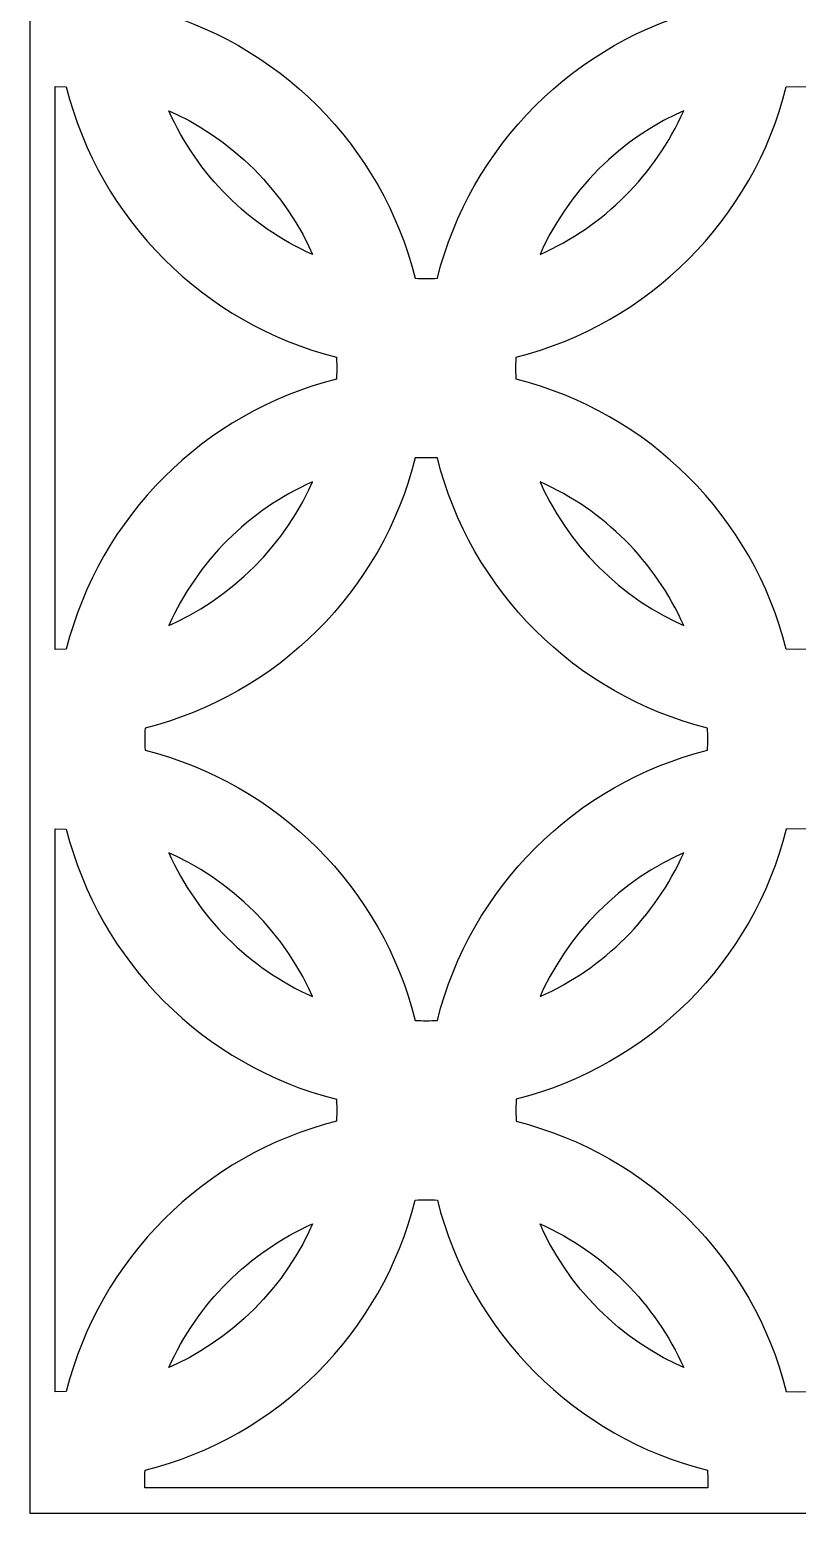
# Model space of a CAD drawing. Header units: centimetres. Extents: x 1.5 to 6.4, y -9 to 9.
# Drawn here: x 1.501 to 3.955, y -9 to -4.257 of the extents above; entities that cross this region are included whole.
import ezdxf

# ---------------------------------------------------------------- set-up
doc = ezdxf.new("R2010")
doc.units = ezdxf.units.CM
doc.header["$MEASUREMENT"] = 0
doc.layers.add('layer 1', color=7, linetype='Continuous')

msp = doc.modelspace()

# ---------------------------------------------------------------- linework, layer by layer
at = {"layer": 'layer 1', "color": 250}
for points, knots in [([(1.50052, 9.00077), (1.50052, 9.00077), (6.40987, 9.00077), (6.40987, 9.00077), (6.40987, 9.00077), (6.40987, 9.00077), (6.40987, -9.00021), (6.40987, -9.00021), (6.40987, -9.00021), (6.40987, -9.00021), (1.50052, -9.00021), (1.50052, -9.00021), (1.50052, -9.00021), (1.50052, -9.00021), (1.50052, 9.00077), (1.50052, 9.00077)], [0, 0, 0, 0, 0.2, 0.2, 0.2, 0.2, 0.4, 0.4, 0.4, 0.4, 0.6, 0.6, 0.6, 0.6, 1, 1, 1, 1]), ([(2.73346, -5.05151), (2.62752, -4.62801), (2.29296, -4.29348), (1.86948, -4.18753), (1.86948, -4.18753), (1.86902, -4.17581), (1.86872, -4.16405), (1.86872, -4.15222), (1.86872, -4.15222), (1.86872, -4.14039), (1.86902, -4.12863), (1.86948, -4.11691), (1.86948, -4.11691), (2.29296, -4.01096), (2.62752, -3.67643), (2.73346, -3.25293), (2.73346, -3.25293), (2.74518, -3.25247), (2.75694, -3.25217), (2.76877, -3.25217), (2.76877, -3.25217), (2.7806, -3.25217), (2.79236, -3.25247), (2.80408, -3.25293), (2.80408, -3.25293), (2.91002, -3.67643), (3.24458, -4.01096), (3.66806, -4.11691), (3.66806, -4.11691), (3.66852, -4.12863), (3.66882, -4.14039), (3.66882, -4.15222), (3.66882, -4.15222), (3.66882, -4.16405), (3.66851, -4.17581), (3.66806, -4.18753), (3.66806, -4.18753), (3.24458, -4.29348), (2.91002, -4.62801), (2.80408, -5.05151), (2.80408, -5.05151), (2.79236, -5.05197), (2.7806, -5.05227), (2.76877, -5.05227), (2.76877, -5.05227), (2.75694, -5.05227), (2.74518, -5.05197), (2.73346, -5.05151)], [0, 0, 0, 0, 0.0769231, 0.0769231, 0.0769231, 0.0769231, 0.1538462, 0.1538462, 0.1538462, 0.1538462, 0.2307692, 0.2307692, 0.2307692, 0.2307692, 0.3076923, 0.3076923, 0.3076923, 0.3076923, 0.3846154, 0.3846154, 0.3846154, 0.3846154, 0.4615385, 0.4615385, 0.4615385, 0.4615385, 0.5384615, 0.5384615, 0.5384615, 0.5384615, 0.6153846, 0.6153846, 0.6153846, 0.6153846, 0.6923077, 0.6923077, 0.6923077, 0.6923077, 0.7692308, 0.7692308, 0.7692308, 0.7692308, 0.8461538, 0.8461538, 0.8461538, 0.8461538, 1, 1, 1, 1]), ([(1.58234, -6.2386), (1.58234, -6.2386), (1.61771, -6.23771), (1.61771, -6.23771), (1.61771, -6.23771), (1.7237, -5.8144), (2.0581, -5.48001), (2.4814, -5.37402), (2.4814, -5.37402), (2.4814, -5.37402), (2.4823, -5.33865), (2.4823, -5.33865), (2.4823, -5.33865), (2.4823, -5.33865), (2.4814, -5.30328), (2.4814, -5.30328), (2.4814, -5.30328), (2.05809, -5.19729), (1.7237, -4.86288), (1.61771, -4.43959), (1.61771, -4.43959), (1.61771, -4.43959), (1.58234, -4.43869), (1.58234, -4.43869), (1.58234, -4.43869), (1.58234, -4.43869), (1.58234, -6.2386), (1.58234, -6.2386)], [0, 0, 0, 0, 0.125, 0.125, 0.125, 0.125, 0.25, 0.25, 0.25, 0.25, 0.375, 0.375, 0.375, 0.375, 0.5, 0.5, 0.5, 0.5, 0.625, 0.625, 0.625, 0.625, 0.75, 0.75, 0.75, 0.75, 1, 1, 1, 1]), ([(3.05614, -5.37402), (3.47943, -5.48001), (3.81384, -5.8144), (3.91983, -6.23771), (3.91983, -6.23771), (3.91983, -6.23771), (3.9552, -6.2386), (3.9552, -6.2386), (3.9552, -6.2386), (3.9552, -6.2386), (3.99057, -6.23771), (3.99057, -6.23771), (3.99057, -6.23771), (4.09656, -5.81441), (4.43094, -5.48), (4.85425, -5.37402), (4.85425, -5.37402), (4.85425, -5.37402), (4.85515, -5.33865), (4.85515, -5.33865), (4.85515, -5.33865), (4.85515, -5.33865), (4.85425, -5.30328), (4.85425, -5.30328), (4.85425, -5.30328), (4.43096, -5.19729), (4.09655, -4.8629), (3.99057, -4.43959), (3.99057, -4.43959), (3.99057, -4.43959), (3.9552, -4.43869), (3.9552, -4.43869), (3.9552, -4.43869), (3.9552, -4.43869), (3.91983, -4.43959), (3.91983, -4.43959), (3.91983, -4.43959), (3.81384, -4.86288), (3.47945, -5.1973), (3.05614, -5.30328), (3.05614, -5.30328), (3.05614, -5.30328), (3.05524, -5.33865), (3.05524, -5.33865), (3.05524, -5.33865), (3.05524, -5.33865), (3.05614, -5.37402), (3.05614, -5.37402)], [0, 0, 0, 0, 0.0769231, 0.0769231, 0.0769231, 0.0769231, 0.1538462, 0.1538462, 0.1538462, 0.1538462, 0.2307692, 0.2307692, 0.2307692, 0.2307692, 0.3076923, 0.3076923, 0.3076923, 0.3076923, 0.3846154, 0.3846154, 0.3846154, 0.3846154, 0.4615385, 0.4615385, 0.4615385, 0.4615385, 0.5384615, 0.5384615, 0.5384615, 0.5384615, 0.6153846, 0.6153846, 0.6153846, 0.6153846, 0.6923077, 0.6923077, 0.6923077, 0.6923077, 0.7692308, 0.7692308, 0.7692308, 0.7692308, 0.8461538, 0.8461538, 0.8461538, 0.8461538, 1, 1, 1, 1]), ([(2.40513, -4.97526), (2.40513, -4.97526), (2.39352, -4.94965), (2.39352, -4.94965), (2.39352, -4.94965), (2.39352, -4.94965), (2.37361, -4.91088), (2.37361, -4.91088), (2.37361, -4.91088), (2.37361, -4.91088), (2.35188, -4.87317), (2.35188, -4.87317), (2.35188, -4.87317), (2.35188, -4.87317), (2.3284, -4.8366), (2.3284, -4.8366), (2.3284, -4.8366), (2.3284, -4.8366), (2.30322, -4.80123), (2.30322, -4.80123), (2.30322, -4.80123), (2.30322, -4.80123), (2.27639, -4.76712), (2.27639, -4.76712), (2.27639, -4.76712), (2.27639, -4.76712), (2.24797, -4.73433), (2.24797, -4.73433), (2.24797, -4.73433), (2.24797, -4.73433), (2.21804, -4.70294), (2.21804, -4.70294), (2.21804, -4.70294), (2.21804, -4.70294), (2.18665, -4.67301), (2.18665, -4.67301), (2.18665, -4.67301), (2.18665, -4.67301), (2.15387, -4.6446), (2.15387, -4.6446), (2.15387, -4.6446), (2.15387, -4.6446), (2.11976, -4.61777), (2.11976, -4.61777), (2.11976, -4.61777), (2.11976, -4.61777), (2.08439, -4.59258), (2.08439, -4.59258), (2.08439, -4.59258), (2.08439, -4.59258), (2.04782, -4.5691), (2.04782, -4.5691), (2.04782, -4.5691), (2.04782, -4.5691), (2.01011, -4.54738), (2.01011, -4.54738), (2.01011, -4.54738), (2.01011, -4.54738), (1.97133, -4.52747), (1.97133, -4.52747), (1.97133, -4.52747), (1.97133, -4.52747), (1.94573, -4.51586), (1.94573, -4.51586), (1.94573, -4.51586), (2.03643, -4.72001), (2.20098, -4.88456), (2.40513, -4.97526)], [0, 0, 0, 0, 0.0555556, 0.0555556, 0.0555556, 0.0555556, 0.1111111, 0.1111111, 0.1111111, 0.1111111, 0.1666667, 0.1666667, 0.1666667, 0.1666667, 0.2222222, 0.2222222, 0.2222222, 0.2222222, 0.2777778, 0.2777778, 0.2777778, 0.2777778, 0.3333333, 0.3333333, 0.3333333, 0.3333333, 0.3888889, 0.3888889, 0.3888889, 0.3888889, 0.4444444, 0.4444444, 0.4444444, 0.4444444, 0.5, 0.5, 0.5, 0.5, 0.5555556, 0.5555556, 0.5555556, 0.5555556, 0.6111111, 0.6111111, 0.6111111, 0.6111111, 0.6666667, 0.6666667, 0.6666667, 0.6666667, 0.7222222, 0.7222222, 0.7222222, 0.7222222, 0.7777778, 0.7777778, 0.7777778, 0.7777778, 0.8333333, 0.8333333, 0.8333333, 0.8333333, 0.8888889, 0.8888889, 0.8888889, 0.8888889, 1, 1, 1, 1]), ([(3.13241, -4.97526), (3.13241, -4.97526), (3.14402, -4.94965), (3.14402, -4.94965), (3.14402, -4.94965), (3.14402, -4.94965), (3.16393, -4.91088), (3.16393, -4.91088), (3.16393, -4.91088), (3.16393, -4.91088), (3.18565, -4.87317), (3.18565, -4.87317), (3.18565, -4.87317), (3.18565, -4.87317), (3.20913, -4.8366), (3.20913, -4.8366), (3.20913, -4.8366), (3.20913, -4.8366), (3.23432, -4.80123), (3.23432, -4.80123), (3.23432, -4.80123), (3.23432, -4.80123), (3.26115, -4.76712), (3.26115, -4.76712), (3.26115, -4.76712), (3.26115, -4.76712), (3.28956, -4.73433), (3.28956, -4.73433), (3.28956, -4.73433), (3.28956, -4.73433), (3.31949, -4.70294), (3.31949, -4.70294), (3.31949, -4.70294), (3.31949, -4.70294), (3.35088, -4.67301), (3.35088, -4.67301), (3.35088, -4.67301), (3.35088, -4.67301), (3.38366, -4.6446), (3.38366, -4.6446), (3.38366, -4.6446), (3.38366, -4.6446), (3.41778, -4.61777), (3.41778, -4.61777), (3.41778, -4.61777), (3.41778, -4.61777), (3.45315, -4.59258), (3.45315, -4.59258), (3.45315, -4.59258), (3.45315, -4.59258), (3.48972, -4.5691), (3.48972, -4.5691), (3.48972, -4.5691), (3.48972, -4.5691), (3.52742, -4.54738), (3.52742, -4.54738), (3.52742, -4.54738), (3.52742, -4.54738), (3.5662, -4.52747), (3.5662, -4.52747), (3.5662, -4.52747), (3.5662, -4.52747), (3.59181, -4.51586), (3.59181, -4.51586), (3.59181, -4.51586), (3.50111, -4.72001), (3.33656, -4.88456), (3.13241, -4.97526)], [0, 0, 0, 0, 0.0555556, 0.0555556, 0.0555556, 0.0555556, 0.1111111, 0.1111111, 0.1111111, 0.1111111, 0.1666667, 0.1666667, 0.1666667, 0.1666667, 0.2222222, 0.2222222, 0.2222222, 0.2222222, 0.2777778, 0.2777778, 0.2777778, 0.2777778, 0.3333333, 0.3333333, 0.3333333, 0.3333333, 0.3888889, 0.3888889, 0.3888889, 0.3888889, 0.4444444, 0.4444444, 0.4444444, 0.4444444, 0.5, 0.5, 0.5, 0.5, 0.5555556, 0.5555556, 0.5555556, 0.5555556, 0.6111111, 0.6111111, 0.6111111, 0.6111111, 0.6666667, 0.6666667, 0.6666667, 0.6666667, 0.7222222, 0.7222222, 0.7222222, 0.7222222, 0.7777778, 0.7777778, 0.7777778, 0.7777778, 0.8333333, 0.8333333, 0.8333333, 0.8333333, 0.8888889, 0.8888889, 0.8888889, 0.8888889, 1, 1, 1, 1]), ([(2.76877, -5.62503), (2.7806, -5.62503), (2.79236, -5.62533), (2.80408, -5.62578), (2.80408, -5.62578), (2.91002, -6.04928), (3.24458, -6.38382), (3.66806, -6.48976), (3.66806, -6.48976), (3.66852, -6.50148), (3.66882, -6.51324), (3.66882, -6.52507), (3.66882, -6.52507), (3.66882, -6.5369), (3.66852, -6.54867), (3.66806, -6.56039), (3.66806, -6.56039), (3.24456, -6.66633), (2.91003, -7.00089), (2.80408, -7.42437), (2.80408, -7.42437), (2.79236, -7.42482), (2.7806, -7.42512), (2.76877, -7.42512), (2.76877, -7.42512), (2.75694, -7.42512), (2.74518, -7.42482), (2.73346, -7.42437), (2.73346, -7.42437), (2.62752, -7.00087), (2.29296, -6.66633), (1.86948, -6.56039), (1.86948, -6.56039), (1.86902, -6.54867), (1.86872, -6.5369), (1.86872, -6.52507), (1.86872, -6.52507), (1.86872, -6.51324), (1.86902, -6.50149), (1.86948, -6.48976), (1.86948, -6.48976), (2.29298, -6.38382), (2.62751, -6.04927), (2.73346, -5.62578), (2.73346, -5.62578), (2.74518, -5.62533), (2.75694, -5.62503), (2.76877, -5.62503)], [0, 0, 0, 0, 0.0769231, 0.0769231, 0.0769231, 0.0769231, 0.1538462, 0.1538462, 0.1538462, 0.1538462, 0.2307692, 0.2307692, 0.2307692, 0.2307692, 0.3076923, 0.3076923, 0.3076923, 0.3076923, 0.3846154, 0.3846154, 0.3846154, 0.3846154, 0.4615385, 0.4615385, 0.4615385, 0.4615385, 0.5384615, 0.5384615, 0.5384615, 0.5384615, 0.6153846, 0.6153846, 0.6153846, 0.6153846, 0.6923077, 0.6923077, 0.6923077, 0.6923077, 0.7692308, 0.7692308, 0.7692308, 0.7692308, 0.8461538, 0.8461538, 0.8461538, 0.8461538, 1, 1, 1, 1]), ([(1.94573, -6.16144), (2.03642, -5.95729), (2.20098, -5.79273), (2.40513, -5.70203), (2.40513, -5.70203), (2.40513, -5.70203), (2.39352, -5.72765), (2.39352, -5.72765), (2.39352, -5.72765), (2.39352, -5.72765), (2.37361, -5.76642), (2.37361, -5.76642), (2.37361, -5.76642), (2.37361, -5.76642), (2.35189, -5.80413), (2.35189, -5.80413), (2.35189, -5.80413), (2.35189, -5.80413), (2.3284, -5.8407), (2.3284, -5.8407), (2.3284, -5.8407), (2.3284, -5.8407), (2.30322, -5.87607), (2.30322, -5.87607), (2.30322, -5.87607), (2.30322, -5.87607), (2.27639, -5.91018), (2.27639, -5.91018), (2.27639, -5.91018), (2.27639, -5.91018), (2.24798, -5.94296), (2.24798, -5.94296), (2.24798, -5.94296), (2.24798, -5.94296), (2.21804, -5.97435), (2.21804, -5.97435), (2.21804, -5.97435), (2.21804, -5.97435), (2.18665, -6.00429), (2.18665, -6.00429), (2.18665, -6.00429), (2.18665, -6.00429), (2.15387, -6.0327), (2.15387, -6.0327), (2.15387, -6.0327), (2.15387, -6.0327), (2.11976, -6.05953), (2.11976, -6.05953), (2.11976, -6.05953), (2.11976, -6.05953), (2.08439, -6.08471), (2.08439, -6.08471), (2.08439, -6.08471), (2.08439, -6.08471), (2.04782, -6.1082), (2.04782, -6.1082), (2.04782, -6.1082), (2.04782, -6.1082), (2.01011, -6.12992), (2.01011, -6.12992), (2.01011, -6.12992), (2.01011, -6.12992), (1.97134, -6.14983), (1.97134, -6.14983), (1.97134, -6.14983), (1.97134, -6.14983), (1.94573, -6.16144), (1.94573, -6.16144)], [0, 0, 0, 0, 0.0555556, 0.0555556, 0.0555556, 0.0555556, 0.1111111, 0.1111111, 0.1111111, 0.1111111, 0.1666667, 0.1666667, 0.1666667, 0.1666667, 0.2222222, 0.2222222, 0.2222222, 0.2222222, 0.2777778, 0.2777778, 0.2777778, 0.2777778, 0.3333333, 0.3333333, 0.3333333, 0.3333333, 0.3888889, 0.3888889, 0.3888889, 0.3888889, 0.4444444, 0.4444444, 0.4444444, 0.4444444, 0.5, 0.5, 0.5, 0.5, 0.5555556, 0.5555556, 0.5555556, 0.5555556, 0.6111111, 0.6111111, 0.6111111, 0.6111111, 0.6666667, 0.6666667, 0.6666667, 0.6666667, 0.7222222, 0.7222222, 0.7222222, 0.7222222, 0.7777778, 0.7777778, 0.7777778, 0.7777778, 0.8333333, 0.8333333, 0.8333333, 0.8333333, 0.8888889, 0.8888889, 0.8888889, 0.8888889, 1, 1, 1, 1]), ([(3.13241, -5.70203), (3.33656, -5.79273), (3.50111, -5.95729), (3.59181, -6.16144), (3.59181, -6.16144), (3.59181, -6.16144), (3.5662, -6.14983), (3.5662, -6.14983), (3.5662, -6.14983), (3.5662, -6.14983), (3.52742, -6.12992), (3.52742, -6.12992), (3.52742, -6.12992), (3.52742, -6.12992), (3.48972, -6.1082), (3.48972, -6.1082), (3.48972, -6.1082), (3.48972, -6.1082), (3.45315, -6.08471), (3.45315, -6.08471), (3.45315, -6.08471), (3.45315, -6.08471), (3.41778, -6.05953), (3.41778, -6.05953), (3.41778, -6.05953), (3.41778, -6.05953), (3.38367, -6.0327), (3.38367, -6.0327), (3.38367, -6.0327), (3.38367, -6.0327), (3.35088, -6.00429), (3.35088, -6.00429), (3.35088, -6.00429), (3.35088, -6.00429), (3.31949, -5.97435), (3.31949, -5.97435), (3.31949, -5.97435), (3.31949, -5.97435), (3.28956, -5.94296), (3.28956, -5.94296), (3.28956, -5.94296), (3.28956, -5.94296), (3.26115, -5.91018), (3.26115, -5.91018), (3.26115, -5.91018), (3.26115, -5.91018), (3.23432, -5.87607), (3.23432, -5.87607), (3.23432, -5.87607), (3.23432, -5.87607), (3.20913, -5.8407), (3.20913, -5.8407), (3.20913, -5.8407), (3.20913, -5.8407), (3.18565, -5.80413), (3.18565, -5.80413), (3.18565, -5.80413), (3.18565, -5.80413), (3.16393, -5.76642), (3.16393, -5.76642), (3.16393, -5.76642), (3.16393, -5.76642), (3.14402, -5.72765), (3.14402, -5.72765), (3.14402, -5.72765), (3.14402, -5.72765), (3.13241, -5.70203), (3.13241, -5.70203)], [0, 0, 0, 0, 0.0555556, 0.0555556, 0.0555556, 0.0555556, 0.1111111, 0.1111111, 0.1111111, 0.1111111, 0.1666667, 0.1666667, 0.1666667, 0.1666667, 0.2222222, 0.2222222, 0.2222222, 0.2222222, 0.2777778, 0.2777778, 0.2777778, 0.2777778, 0.3333333, 0.3333333, 0.3333333, 0.3333333, 0.3888889, 0.3888889, 0.3888889, 0.3888889, 0.4444444, 0.4444444, 0.4444444, 0.4444444, 0.5, 0.5, 0.5, 0.5, 0.5555556, 0.5555556, 0.5555556, 0.5555556, 0.6111111, 0.6111111, 0.6111111, 0.6111111, 0.6666667, 0.6666667, 0.6666667, 0.6666667, 0.7222222, 0.7222222, 0.7222222, 0.7222222, 0.7777778, 0.7777778, 0.7777778, 0.7777778, 0.8333333, 0.8333333, 0.8333333, 0.8333333, 0.8888889, 0.8888889, 0.8888889, 0.8888889, 1, 1, 1, 1]), ([(1.58234, -8.61146), (1.58234, -8.61146), (1.61771, -8.61056), (1.61771, -8.61056), (1.61771, -8.61056), (1.7237, -8.18725), (2.05811, -7.85287), (2.4814, -7.74687), (2.4814, -7.74687), (2.4814, -7.74687), (2.4823, -7.7115), (2.4823, -7.7115), (2.4823, -7.7115), (2.4823, -7.7115), (2.4814, -7.67613), (2.4814, -7.67613), (2.4814, -7.67613), (2.05809, -7.57015), (1.7237, -7.23574), (1.61771, -6.81244), (1.61771, -6.81244), (1.61771, -6.81244), (1.58234, -6.81154), (1.58234, -6.81154), (1.58234, -6.81154), (1.58234, -6.81154), (1.58234, -8.61146), (1.58234, -8.61146)], [0, 0, 0, 0, 0.125, 0.125, 0.125, 0.125, 0.25, 0.25, 0.25, 0.25, 0.375, 0.375, 0.375, 0.375, 0.5, 0.5, 0.5, 0.5, 0.625, 0.625, 0.625, 0.625, 0.75, 0.75, 0.75, 0.75, 1, 1, 1, 1]), ([(3.91982, -8.61056), (3.81383, -8.18727), (3.47945, -7.85286), (3.05614, -7.74687), (3.05614, -7.74687), (3.05614, -7.74687), (3.05524, -7.7115), (3.05524, -7.7115), (3.05524, -7.7115), (3.05524, -7.7115), (3.05614, -7.67614), (3.05614, -7.67614), (3.05614, -7.67614), (3.47945, -7.57015), (3.81384, -7.23574), (3.91983, -6.81244), (3.91983, -6.81244), (3.91983, -6.81244), (3.9552, -6.81154), (3.9552, -6.81154), (3.9552, -6.81154), (3.9552, -6.81154), (3.99057, -6.81244), (3.99057, -6.81244), (3.99057, -6.81244), (4.09655, -7.23576), (4.43096, -7.57014), (4.85425, -7.67613), (4.85425, -7.67613), (4.85425, -7.67613), (4.85515, -7.7115), (4.85515, -7.7115), (4.85515, -7.7115), (4.85515, -7.7115), (4.85425, -7.74687), (4.85425, -7.74687), (4.85425, -7.74687), (4.43096, -7.85286), (4.09655, -8.18725), (3.99056, -8.61056), (3.99056, -8.61056), (3.99056, -8.61056), (3.9552, -8.61146), (3.9552, -8.61146), (3.9552, -8.61146), (3.9552, -8.61146), (3.91982, -8.61056), (3.91982, -8.61056)], [0, 0, 0, 0, 0.0769231, 0.0769231, 0.0769231, 0.0769231, 0.1538462, 0.1538462, 0.1538462, 0.1538462, 0.2307692, 0.2307692, 0.2307692, 0.2307692, 0.3076923, 0.3076923, 0.3076923, 0.3076923, 0.3846154, 0.3846154, 0.3846154, 0.3846154, 0.4615385, 0.4615385, 0.4615385, 0.4615385, 0.5384615, 0.5384615, 0.5384615, 0.5384615, 0.6153846, 0.6153846, 0.6153846, 0.6153846, 0.6923077, 0.6923077, 0.6923077, 0.6923077, 0.7692308, 0.7692308, 0.7692308, 0.7692308, 0.8461538, 0.8461538, 0.8461538, 0.8461538, 1, 1, 1, 1]), ([(2.40513, -7.34812), (2.20098, -7.25742), (2.03642, -7.09287), (1.94573, -6.88871), (1.94573, -6.88871), (1.94573, -6.88871), (1.97133, -6.90032), (1.97133, -6.90032), (1.97133, -6.90032), (1.97133, -6.90032), (2.01011, -6.92023), (2.01011, -6.92023), (2.01011, -6.92023), (2.01011, -6.92023), (2.04782, -6.94196), (2.04782, -6.94196), (2.04782, -6.94196), (2.04782, -6.94196), (2.08439, -6.96544), (2.08439, -6.96544), (2.08439, -6.96544), (2.08439, -6.96544), (2.11976, -6.99062), (2.11976, -6.99062), (2.11976, -6.99062), (2.11976, -6.99062), (2.15387, -7.01745), (2.15387, -7.01745), (2.15387, -7.01745), (2.15387, -7.01745), (2.18665, -7.04587), (2.18665, -7.04587), (2.18665, -7.04587), (2.18665, -7.04587), (2.21804, -7.0758), (2.21804, -7.0758), (2.21804, -7.0758), (2.21804, -7.0758), (2.24797, -7.10719), (2.24797, -7.10719), (2.24797, -7.10719), (2.24797, -7.10719), (2.27639, -7.13997), (2.27639, -7.13997), (2.27639, -7.13997), (2.27639, -7.13997), (2.30322, -7.17408), (2.30322, -7.17408), (2.30322, -7.17408), (2.30322, -7.17408), (2.3284, -7.20945), (2.3284, -7.20945), (2.3284, -7.20945), (2.3284, -7.20945), (2.35188, -7.24602), (2.35188, -7.24602), (2.35188, -7.24602), (2.35188, -7.24602), (2.37361, -7.28373), (2.37361, -7.28373), (2.37361, -7.28373), (2.37361, -7.28373), (2.39352, -7.32251), (2.39352, -7.32251), (2.39352, -7.32251), (2.39352, -7.32251), (2.40513, -7.34812), (2.40513, -7.34812)], [0, 0, 0, 0, 0.0555556, 0.0555556, 0.0555556, 0.0555556, 0.1111111, 0.1111111, 0.1111111, 0.1111111, 0.1666667, 0.1666667, 0.1666667, 0.1666667, 0.2222222, 0.2222222, 0.2222222, 0.2222222, 0.2777778, 0.2777778, 0.2777778, 0.2777778, 0.3333333, 0.3333333, 0.3333333, 0.3333333, 0.3888889, 0.3888889, 0.3888889, 0.3888889, 0.4444444, 0.4444444, 0.4444444, 0.4444444, 0.5, 0.5, 0.5, 0.5, 0.5555556, 0.5555556, 0.5555556, 0.5555556, 0.6111111, 0.6111111, 0.6111111, 0.6111111, 0.6666667, 0.6666667, 0.6666667, 0.6666667, 0.7222222, 0.7222222, 0.7222222, 0.7222222, 0.7777778, 0.7777778, 0.7777778, 0.7777778, 0.8333333, 0.8333333, 0.8333333, 0.8333333, 0.8888889, 0.8888889, 0.8888889, 0.8888889, 1, 1, 1, 1]), ([(3.59181, -6.88871), (3.50111, -7.09287), (3.33656, -7.25742), (3.13241, -7.34812), (3.13241, -7.34812), (3.13241, -7.34812), (3.14402, -7.32251), (3.14402, -7.32251), (3.14402, -7.32251), (3.14402, -7.32251), (3.16393, -7.28373), (3.16393, -7.28373), (3.16393, -7.28373), (3.16393, -7.28373), (3.18565, -7.24602), (3.18565, -7.24602), (3.18565, -7.24602), (3.18565, -7.24602), (3.20913, -7.20945), (3.20913, -7.20945), (3.20913, -7.20945), (3.20913, -7.20945), (3.23432, -7.17408), (3.23432, -7.17408), (3.23432, -7.17408), (3.23432, -7.17408), (3.26115, -7.13997), (3.26115, -7.13997), (3.26115, -7.13997), (3.26115, -7.13997), (3.28956, -7.10719), (3.28956, -7.10719), (3.28956, -7.10719), (3.28956, -7.10719), (3.31949, -7.0758), (3.31949, -7.0758), (3.31949, -7.0758), (3.31949, -7.0758), (3.35088, -7.04587), (3.35088, -7.04587), (3.35088, -7.04587), (3.35088, -7.04587), (3.38366, -7.01745), (3.38366, -7.01745), (3.38366, -7.01745), (3.38366, -7.01745), (3.41778, -6.99062), (3.41778, -6.99062), (3.41778, -6.99062), (3.41778, -6.99062), (3.45315, -6.96544), (3.45315, -6.96544), (3.45315, -6.96544), (3.45315, -6.96544), (3.48972, -6.94196), (3.48972, -6.94196), (3.48972, -6.94196), (3.48972, -6.94196), (3.52742, -6.92023), (3.52742, -6.92023), (3.52742, -6.92023), (3.52742, -6.92023), (3.5662, -6.90032), (3.5662, -6.90032), (3.5662, -6.90032), (3.5662, -6.90032), (3.59181, -6.88871), (3.59181, -6.88871)], [0, 0, 0, 0, 0.0555556, 0.0555556, 0.0555556, 0.0555556, 0.1111111, 0.1111111, 0.1111111, 0.1111111, 0.1666667, 0.1666667, 0.1666667, 0.1666667, 0.2222222, 0.2222222, 0.2222222, 0.2222222, 0.2777778, 0.2777778, 0.2777778, 0.2777778, 0.3333333, 0.3333333, 0.3333333, 0.3333333, 0.3888889, 0.3888889, 0.3888889, 0.3888889, 0.4444444, 0.4444444, 0.4444444, 0.4444444, 0.5, 0.5, 0.5, 0.5, 0.5555556, 0.5555556, 0.5555556, 0.5555556, 0.6111111, 0.6111111, 0.6111111, 0.6111111, 0.6666667, 0.6666667, 0.6666667, 0.6666667, 0.7222222, 0.7222222, 0.7222222, 0.7222222, 0.7777778, 0.7777778, 0.7777778, 0.7777778, 0.8333333, 0.8333333, 0.8333333, 0.8333333, 0.8888889, 0.8888889, 0.8888889, 0.8888889, 1, 1, 1, 1]), ([(3.66856, -8.91839), (3.66871, -8.91158), (3.66882, -8.90477), (3.66882, -8.89793), (3.66882, -8.89793), (3.66882, -8.8861), (3.66851, -8.87434), (3.66806, -8.86262), (3.66806, -8.86262), (3.24458, -8.75667), (2.91002, -8.42214), (2.80408, -7.99864), (2.80408, -7.99864), (2.79236, -7.99818), (2.7806, -7.99788), (2.76877, -7.99788), (2.76877, -7.99788), (2.75694, -7.99788), (2.74518, -7.99818), (2.73346, -7.99864), (2.73346, -7.99864), (2.62751, -8.42212), (2.29298, -8.75668), (1.86948, -8.86262), (1.86948, -8.86262), (1.86902, -8.87434), (1.86872, -8.8861), (1.86872, -8.89793), (1.86872, -8.89793), (1.86872, -8.90477), (1.86883, -8.91158), (1.86898, -8.91839), (1.86898, -8.91839), (1.86898, -8.91839), (3.66856, -8.91839), (3.66856, -8.91839)], [0, 0, 0, 0, 0.1, 0.1, 0.1, 0.1, 0.2, 0.2, 0.2, 0.2, 0.3, 0.3, 0.3, 0.3, 0.4, 0.4, 0.4, 0.4, 0.5, 0.5, 0.5, 0.5, 0.6, 0.6, 0.6, 0.6, 0.7, 0.7, 0.7, 0.7, 0.8, 0.8, 0.8, 0.8, 1, 1, 1, 1]), ([(1.94573, -8.53429), (1.94573, -8.53429), (1.97134, -8.52268), (1.97134, -8.52268), (1.97134, -8.52268), (1.97134, -8.52268), (2.01011, -8.50277), (2.01011, -8.50277), (2.01011, -8.50277), (2.01011, -8.50277), (2.04782, -8.48105), (2.04782, -8.48105), (2.04782, -8.48105), (2.04782, -8.48105), (2.08439, -8.45757), (2.08439, -8.45757), (2.08439, -8.45757), (2.08439, -8.45757), (2.11976, -8.43238), (2.11976, -8.43238), (2.11976, -8.43238), (2.11976, -8.43238), (2.15387, -8.40555), (2.15387, -8.40555), (2.15387, -8.40555), (2.15387, -8.40555), (2.18665, -8.37714), (2.18665, -8.37714), (2.18665, -8.37714), (2.18665, -8.37714), (2.21804, -8.34721), (2.21804, -8.34721), (2.21804, -8.34721), (2.21804, -8.34721), (2.24798, -8.31582), (2.24798, -8.31582), (2.24798, -8.31582), (2.24798, -8.31582), (2.27639, -8.28303), (2.27639, -8.28303), (2.27639, -8.28303), (2.27639, -8.28303), (2.30322, -8.24892), (2.30322, -8.24892), (2.30322, -8.24892), (2.30322, -8.24892), (2.3284, -8.21355), (2.3284, -8.21355), (2.3284, -8.21355), (2.3284, -8.21355), (2.35189, -8.17698), (2.35189, -8.17698), (2.35189, -8.17698), (2.35189, -8.17698), (2.37361, -8.13928), (2.37361, -8.13928), (2.37361, -8.13928), (2.37361, -8.13928), (2.39352, -8.1005), (2.39352, -8.1005), (2.39352, -8.1005), (2.39352, -8.1005), (2.40512, -8.07489), (2.40512, -8.07489), (2.40512, -8.07489), (2.20099, -8.16561), (2.03644, -8.33013), (1.94573, -8.53429)], [0, 0, 0, 0, 0.0555556, 0.0555556, 0.0555556, 0.0555556, 0.1111111, 0.1111111, 0.1111111, 0.1111111, 0.1666667, 0.1666667, 0.1666667, 0.1666667, 0.2222222, 0.2222222, 0.2222222, 0.2222222, 0.2777778, 0.2777778, 0.2777778, 0.2777778, 0.3333333, 0.3333333, 0.3333333, 0.3333333, 0.3888889, 0.3888889, 0.3888889, 0.3888889, 0.4444444, 0.4444444, 0.4444444, 0.4444444, 0.5, 0.5, 0.5, 0.5, 0.5555556, 0.5555556, 0.5555556, 0.5555556, 0.6111111, 0.6111111, 0.6111111, 0.6111111, 0.6666667, 0.6666667, 0.6666667, 0.6666667, 0.7222222, 0.7222222, 0.7222222, 0.7222222, 0.7777778, 0.7777778, 0.7777778, 0.7777778, 0.8333333, 0.8333333, 0.8333333, 0.8333333, 0.8888889, 0.8888889, 0.8888889, 0.8888889, 1, 1, 1, 1]), ([(3.13241, -8.07489), (3.13241, -8.07489), (3.14402, -8.1005), (3.14402, -8.1005), (3.14402, -8.1005), (3.14402, -8.1005), (3.16393, -8.13928), (3.16393, -8.13928), (3.16393, -8.13928), (3.16393, -8.13928), (3.18565, -8.17698), (3.18565, -8.17698), (3.18565, -8.17698), (3.18565, -8.17698), (3.20913, -8.21355), (3.20913, -8.21355), (3.20913, -8.21355), (3.20913, -8.21355), (3.23432, -8.24892), (3.23432, -8.24892), (3.23432, -8.24892), (3.23432, -8.24892), (3.26115, -8.28303), (3.26115, -8.28303), (3.26115, -8.28303), (3.26115, -8.28303), (3.28956, -8.31582), (3.28956, -8.31582), (3.28956, -8.31582), (3.28956, -8.31582), (3.31949, -8.34721), (3.31949, -8.34721), (3.31949, -8.34721), (3.31949, -8.34721), (3.35088, -8.37714), (3.35088, -8.37714), (3.35088, -8.37714), (3.35088, -8.37714), (3.38367, -8.40555), (3.38367, -8.40555), (3.38367, -8.40555), (3.38367, -8.40555), (3.41778, -8.43238), (3.41778, -8.43238), (3.41778, -8.43238), (3.41778, -8.43238), (3.45315, -8.45757), (3.45315, -8.45757), (3.45315, -8.45757), (3.45315, -8.45757), (3.48972, -8.48105), (3.48972, -8.48105), (3.48972, -8.48105), (3.48972, -8.48105), (3.52742, -8.50277), (3.52742, -8.50277), (3.52742, -8.50277), (3.52742, -8.50277), (3.5662, -8.52268), (3.5662, -8.52268), (3.5662, -8.52268), (3.5662, -8.52268), (3.59181, -8.53429), (3.59181, -8.53429), (3.59181, -8.53429), (3.50109, -8.33015), (3.33656, -8.1656), (3.13241, -8.07489)], [0, 0, 0, 0, 0.0555556, 0.0555556, 0.0555556, 0.0555556, 0.1111111, 0.1111111, 0.1111111, 0.1111111, 0.1666667, 0.1666667, 0.1666667, 0.1666667, 0.2222222, 0.2222222, 0.2222222, 0.2222222, 0.2777778, 0.2777778, 0.2777778, 0.2777778, 0.3333333, 0.3333333, 0.3333333, 0.3333333, 0.3888889, 0.3888889, 0.3888889, 0.3888889, 0.4444444, 0.4444444, 0.4444444, 0.4444444, 0.5, 0.5, 0.5, 0.5, 0.5555556, 0.5555556, 0.5555556, 0.5555556, 0.6111111, 0.6111111, 0.6111111, 0.6111111, 0.6666667, 0.6666667, 0.6666667, 0.6666667, 0.7222222, 0.7222222, 0.7222222, 0.7222222, 0.7777778, 0.7777778, 0.7777778, 0.7777778, 0.8333333, 0.8333333, 0.8333333, 0.8333333, 0.8888889, 0.8888889, 0.8888889, 0.8888889, 1, 1, 1, 1])]:
    msp.add_open_spline(points, degree=3, knots=knots, dxfattribs=at)

doc.saveas('drawing.dxf')
